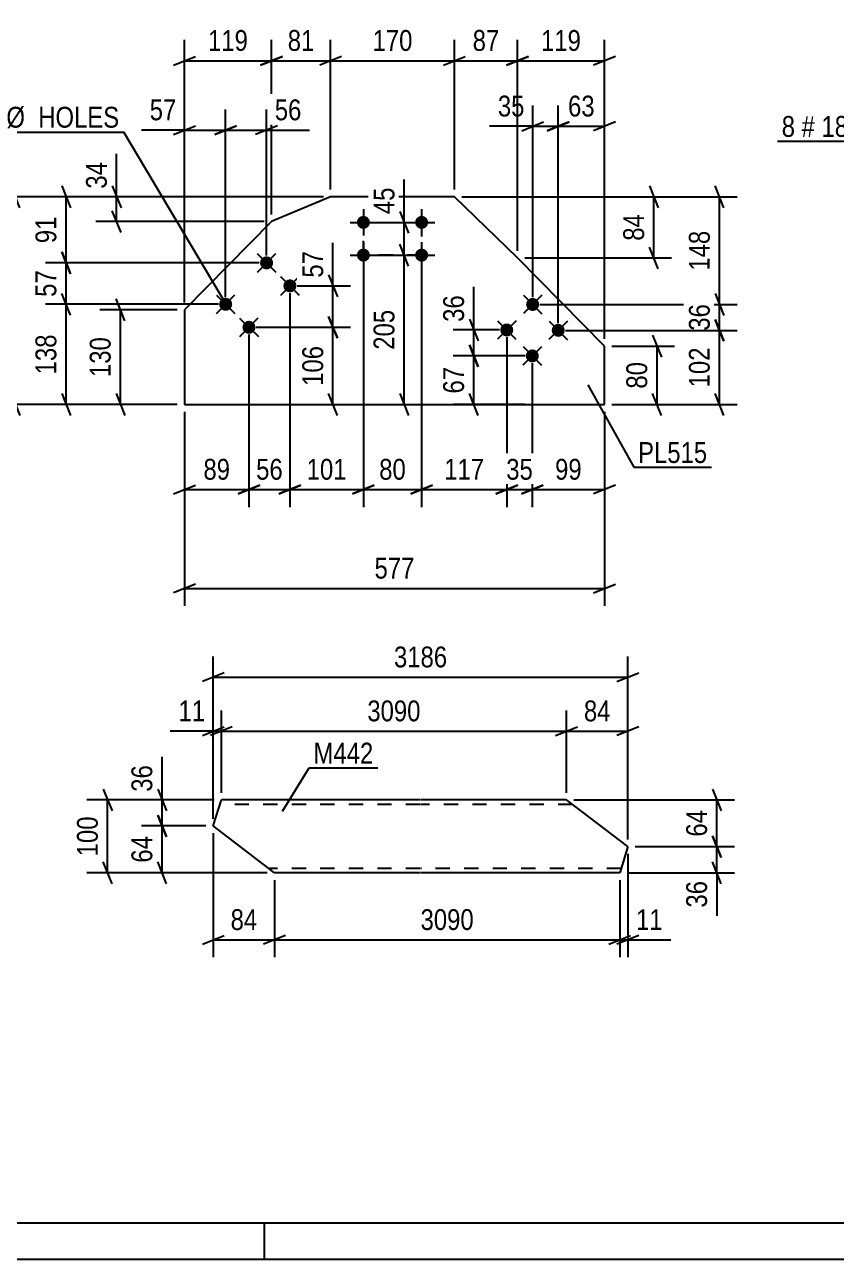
# Model space of a CAD drawing. Header units: millimetres. Extents: x 0 to 841, y 0 to 594.
# Drawn here: x 178.1 to 289.5, y 0 to 169.5 of the extents above; entities that cross this region are included whole.
import ezdxf

# ---------------------------------------------------------------- set-up
doc = ezdxf.new("R2010")
doc.units = ezdxf.units.MM
doc.linetypes.add('DXK_LINE_DOT2', pattern=[3.9198, 1.9599, -1.9599])
doc.styles.add('Arial Narrow', font='ARIALN.TTF', dxfattribs={"height": 0.2})

# ---------------------------------------------------------------- blocks, each defined once
blk = doc.blocks.new('Unknown-570369486-1113')
at = {"color": 5, "linetype": 'Continuous'}
for p, q in [((5, 5), (836, 5)), ((211, 0), (211, 5)), ((0, 0), (841, 0))]:
    blk.add_line(p, q, dxfattribs=at)
blk = doc.blocks.new('Part-570369486-31263 - 31262')
at = {"color": 2, "linetype": 'Continuous'}
for p, q in [((203.96, 59.51), (205.07, 63.08)), ((232.38, 63.08), (205.07, 63.08)), ((252.48, 63.08), (232.48, 63.08)), ((260.91, 56.67), (252.48, 63.08)), ((212.38, 53.08), (203.96, 59.51)), ((260.91, 56.67), (259.79, 53.08)), ((232.38, 53.08), (212.38, 53.08)), ((259.79, 53.08), (232.48, 53.08))]:
    blk.add_line(p, q, dxfattribs=at)
at = {"color": 7, "linetype": 'DXK_LINE_DOT2'}
for p, q in [((232.38, 62.48), (204.89, 62.48)), ((253.27, 62.48), (232.48, 62.48)), ((212.38, 53.08), (211.41, 53.82)), ((232.38, 53.68), (211.6, 53.68)), ((259.98, 53.68), (232.48, 53.68))]:
    blk.add_line(p, q, dxfattribs=at)
blk = doc.blocks.new('Part-570369486-28151 - 28150')
at = {"color": 2, "linetype": 'Continuous'}
for p, q in [((220.08, 145.9), (211.95, 142.5)), ((237.08, 145.9), (220.08, 145.9)), ((245.75, 137.51), (237.08, 145.9)), ((211.95, 142.5), (200.01, 130.4)), ((257.69, 125.41), (245.75, 137.51)), ((200.01, 130.4), (200.01, 117.39)), ((257.69, 117.39), (257.69, 125.41)), ((200.01, 117.39), (257.69, 117.39))]:
    blk.add_line(p, q, dxfattribs=at)
blk = doc.blocks.new('Bolt-570369486-28152 - 28150')
at = {"linetype": 'Continuous'}
for points in [[(211.91, 137.48, -1), (210.65, 136.2, -1)], [(215.12, 134.32, -1), (213.85, 133.04, -1)], [(206.29, 131.79, -1), (205.03, 130.51, -1)], [(209.5, 128.63, -1), (208.23, 127.35, -1)]]:
    blk.add_hatch(color=1, dxfattribs=at).paths.add_polyline_path(points)
at = {"color": 1, "linetype": 'Continuous'}
for p, q in [((210, 138.11), (212.56, 135.58)), ((210.02, 135.56), (212.54, 138.12)), ((213.2, 134.95), (215.76, 132.42)), ((213.22, 132.4), (215.75, 134.96)), ((204.38, 132.41), (206.94, 129.88)), ((204.4, 129.87), (206.93, 132.43)), ((207.58, 129.25), (210.15, 126.72)), ((207.6, 126.71), (210.13, 129.27))]:
    blk.add_line(p, q, dxfattribs=at)
blk = doc.blocks.new('Bolt-570369486-28153 - 28150')
at = {"linetype": 'Continuous'}
for points in [[(225.48, 142.4, -1), (223.68, 142.4, -1)], [(233.48, 142.4, -1), (231.68, 142.4, -1)], [(225.48, 137.9, -1), (223.68, 137.9, -1)], [(233.48, 137.9, -1), (231.68, 137.9, -1)]]:
    blk.add_hatch(color=1, dxfattribs=at).paths.add_polyline_path(points)
at = {"color": 1, "linetype": 'Continuous'}
for p, q in [((224.58, 144.2), (224.58, 140.6)), ((232.58, 144.2), (232.58, 140.6)), ((222.78, 142.4), (226.38, 142.4)), ((230.78, 142.4), (234.38, 142.4)), ((224.58, 139.7), (224.58, 136.1)), ((232.58, 139.7), (232.58, 136.1)), ((222.78, 137.9), (226.38, 137.9)), ((230.78, 137.9), (234.38, 137.9))]:
    blk.add_line(p, q, dxfattribs=at)
blk = doc.blocks.new('Bolt-570369486-28154 - 28150')
at = {"linetype": 'Continuous'}
for points in [[(248.46, 130.49, -1), (247.2, 131.77, -1)], [(244.9, 126.98, -1), (243.64, 128.26, -1)], [(251.97, 126.93, -1), (250.71, 128.21, -1)], [(248.41, 123.42, -1), (247.15, 124.7, -1)]]:
    blk.add_hatch(color=1, dxfattribs=at).paths.add_polyline_path(points)
at = {"color": 1, "linetype": 'Continuous'}
for p, q in [((249.11, 132.4), (246.55, 129.87)), ((246.56, 132.41), (249.09, 129.85)), ((245.55, 128.88), (242.99, 126.36)), ((243.01, 128.9), (245.53, 126.34)), ((252.62, 128.84), (250.06, 126.31)), ((250.08, 128.85), (252.6, 126.29)), ((249.06, 125.32), (246.5, 122.8)), ((246.52, 125.34), (249.05, 122.78))]:
    blk.add_line(p, q, dxfattribs=at)
blk = doc.blocks.new('Rectangle-570369486-30516 - 28150')
at = {"color": 1, "linetype": 'DXK_LINE_DOT2'}
blk.add_lwpolyline([(224.58, 142.4), (232.58, 142.4), (232.58, 137.9), (224.58, 137.9), (224.58, 142.4)], close=True, dxfattribs=at)
blk = doc.blocks.new('StraightDimension-570369486-31322 - 31262')
at = {"color": 7, "linetype": 'Continuous'}
for p, q in [((252.48, 64.08), (252.48, 75.38)), ((260.91, 57.67), (260.91, 75.38)), ((250.98, 71.93), (253.98, 73.13)), ((262.41, 73.13), (259.41, 71.93)), ((252.48, 72.53), (260.91, 72.53))]:
    blk.add_line(p, q, dxfattribs=at)
at = {"color": 0}
blk.add_wipeout([(259.12, 73.28), (259.12, 77.48), (254.27, 77.48), (254.27, 73.28)], dxfattribs=at)
at = {"color": 3, "style": 'Arial Narrow'}
blk.add_text('84', height=2.863, dxfattribs=at).set_placement((254.87, 73.88))
blk = doc.blocks.new('StraightDimension-570369486-31442 - 31262')
at = {"color": 7, "linetype": 'Continuous'}
for p, q in [((202.96, 59.51), (194.08, 59.51)), ((196.33, 61.01), (197.53, 58.01)), ((196.93, 53.08), (196.93, 59.51)), ((197.53, 51.58), (196.33, 54.58)), ((211.38, 53.08), (194.08, 53.08))]:
    blk.add_line(p, q, dxfattribs=at)
at = {"color": 0}
blk.add_wipeout([(196.18, 58.72), (191.98, 58.72), (191.98, 53.87), (196.18, 53.87)], dxfattribs=at)
at = {"color": 3, "style": 'Arial Narrow'}
blk.add_text('64', height=2.863, rotation=90.0002, dxfattribs=at).set_placement((195.58, 54.47))
blk = doc.blocks.new('StraightDimension-570369486-31383 - 31262')
at = {"color": 7, "linetype": 'Continuous'}
for p, q in [((212.38, 52.08), (212.38, 41.47)), ((259.79, 52.08), (259.79, 41.47)), ((213.88, 44.47), (210.88, 43.27)), ((258.29, 43.27), (261.29, 44.47)), ((212.38, 43.87), (259.79, 43.87))]:
    blk.add_line(p, q, dxfattribs=at)
at = {"color": 0}
blk.add_wipeout([(240.34, 44.62), (240.34, 48.82), (231.83, 48.82), (231.83, 44.62)], dxfattribs=at)
at = {"color": 3, "style": 'Arial Narrow'}
blk.add_text('3090', height=2.863, dxfattribs=at).set_placement((232.43, 45.22))
blk = doc.blocks.new('StraightDimension-570369486-31311 - 31262')
at = {"color": 7, "linetype": 'Continuous'}
for p, q in [((203.96, 60.51), (203.96, 82.79)), ((260.91, 57.67), (260.91, 82.79)), ((205.46, 80.54), (202.46, 79.34)), ((203.96, 79.94), (260.91, 79.94)), ((259.41, 79.34), (262.41, 80.54))]:
    blk.add_line(p, q, dxfattribs=at)
at = {"color": 0}
blk.add_wipeout([(236.69, 80.69), (236.69, 84.89), (228.18, 84.89), (228.18, 80.69)], dxfattribs=at)
at = {"color": 3, "style": 'Arial Narrow'}
blk.add_text('3186', height=2.863, dxfattribs=at).set_placement((228.78, 81.29))
blk = doc.blocks.new('StraightDimension-570369486-31323 - 31262')
at = {"color": 7, "linetype": 'Continuous'}
for p, q in [((205.07, 64.08), (205.07, 75.38)), ((252.48, 64.08), (252.48, 75.38)), ((206.57, 73.13), (203.57, 71.93)), ((250.98, 71.93), (253.98, 73.13)), ((205.07, 72.53), (252.48, 72.53))]:
    blk.add_line(p, q, dxfattribs=at)
at = {"color": 0}
blk.add_wipeout([(233.03, 73.28), (233.03, 77.48), (224.52, 77.48), (224.52, 73.28)], dxfattribs=at)
at = {"color": 3, "style": 'Arial Narrow'}
blk.add_text('3090', height=2.863, dxfattribs=at).set_placement((225.12, 73.88))
blk = doc.blocks.new('StraightDimension-570369486-31324 - 31262')
at = {"color": 7, "linetype": 'Continuous'}
for p, q in [((203.96, 60.51), (203.96, 75.38)), ((205.07, 64.08), (205.07, 75.38)), ((202.46, 71.93), (205.46, 73.13)), ((206.57, 73.13), (203.57, 71.93)), ((203.96, 72.53), (205.07, 72.53))]:
    blk.add_line(p, q, dxfattribs=at)
at = {"color": 0}
blk.add_wipeout([(203.43, 73.28), (203.43, 77.48), (198.58, 77.48), (198.58, 73.28)], dxfattribs=at)
at = {"color": 7, "linetype": 'Continuous'}
blk.add_line((203.96, 72.53), (198.05, 72.53), dxfattribs=at)
blk.add_line((203.96, 72.53), (198.05, 72.53), dxfattribs=at)
at = {"color": 3, "style": 'Arial Narrow'}
blk.add_text('11', height=2.863, dxfattribs=at).set_placement((199.18, 73.88))
blk = doc.blocks.new('StraightDimension-570369486-31382 - 31262')
at = {"color": 7, "linetype": 'Continuous'}
for p, q in [((260.91, 55.67), (260.91, 41.47)), ((259.79, 52.08), (259.79, 41.47)), ((258.29, 43.27), (261.29, 44.47)), ((262.41, 44.47), (259.41, 43.27)), ((259.79, 43.87), (260.91, 43.87))]:
    blk.add_line(p, q, dxfattribs=at)
at = {"color": 0}
blk.add_wipeout([(266.29, 44.62), (266.29, 48.82), (261.43, 48.82), (261.43, 44.62)], dxfattribs=at)
at = {"color": 7, "linetype": 'Continuous'}
blk.add_line((260.91, 43.87), (266.81, 43.87), dxfattribs=at)
blk.add_line((260.91, 43.87), (266.81, 43.87), dxfattribs=at)
at = {"color": 3, "style": 'Arial Narrow'}
blk.add_text('11', height=2.863, dxfattribs=at).set_placement((262.03, 45.22))
blk = doc.blocks.new('StraightDimension-570369486-31384 - 31262')
at = {"color": 7, "linetype": 'Continuous'}
for p, q in [((203.96, 58.51), (203.96, 41.47)), ((212.38, 52.08), (212.38, 41.47)), ((202.46, 43.27), (205.46, 44.47)), ((213.88, 44.47), (210.88, 43.27)), ((203.96, 43.87), (212.38, 43.87))]:
    blk.add_line(p, q, dxfattribs=at)
at = {"color": 0}
blk.add_wipeout([(210.6, 44.62), (210.6, 48.82), (205.74, 48.82), (205.74, 44.62)], dxfattribs=at)
at = {"color": 3, "style": 'Arial Narrow'}
blk.add_text('84', height=2.863, dxfattribs=at).set_placement((206.34, 45.22))
blk = doc.blocks.new('StraightDimension-570369486-31441 - 31262')
at = {"color": 7, "linetype": 'Continuous'}
for p, q in [((196.33, 64.58), (197.53, 61.58)), ((204.07, 63.08), (194.08, 63.08)), ((196.93, 59.51), (196.93, 63.08)), ((202.96, 59.51), (194.08, 59.51)), ((197.53, 58.01), (196.33, 61.01))]:
    blk.add_line(p, q, dxfattribs=at)
at = {"color": 0}
blk.add_wipeout([(196.18, 68.46), (191.98, 68.46), (191.98, 63.61), (196.18, 63.61)], dxfattribs=at)
at = {"color": 7, "linetype": 'Continuous'}
blk.add_line((196.93, 63.08), (196.93, 68.99), dxfattribs=at)
blk.add_line((196.93, 63.08), (196.93, 68.99), dxfattribs=at)
at = {"color": 3, "style": 'Arial Narrow'}
blk.add_text('36', height=2.863, rotation=90.0002, dxfattribs=at).set_placement((195.58, 64.21))
blk = doc.blocks.new('StraightDimension-570369486-31490 - 31262')
at = {"color": 7, "linetype": 'Continuous'}
for p, q in [((188.85, 64.58), (190.05, 61.58)), ((204.07, 63.08), (186.6, 63.08)), ((189.45, 53.08), (189.45, 63.08)), ((190.05, 51.58), (188.85, 54.58)), ((211.38, 53.08), (186.6, 53.08))]:
    blk.add_line(p, q, dxfattribs=at)
at = {"color": 0}
blk.add_wipeout([(188.7, 61.43), (184.5, 61.43), (184.5, 54.74), (188.7, 54.74)], dxfattribs=at)
at = {"color": 3, "style": 'Arial Narrow'}
blk.add_text('100', height=2.863, rotation=90.0002, dxfattribs=at).set_placement((188.1, 55.34))
blk = doc.blocks.new('StraightDimension-570369486-31522 - 31262')
at = {"color": 7, "linetype": 'Continuous'}
for p, q in [((272.53, 64.58), (273.73, 61.58)), ((253.48, 63.08), (275.53, 63.08)), ((273.13, 56.67), (273.13, 63.08)), ((273.73, 55.17), (272.53, 58.17)), ((261.91, 56.67), (275.53, 56.67))]:
    blk.add_line(p, q, dxfattribs=at)
at = {"color": 0}
blk.add_wipeout([(272.38, 62.3), (268.18, 62.3), (268.18, 57.45), (272.38, 57.45)], dxfattribs=at)
at = {"color": 3, "style": 'Arial Narrow'}
blk.add_text('64', height=2.863, rotation=90.0002, dxfattribs=at).set_placement((271.78, 58.05))
blk = doc.blocks.new('StraightDimension-570369486-31523 - 31262')
at = {"color": 7, "linetype": 'Continuous'}
for p, q in [((272.53, 58.17), (273.73, 55.17)), ((261.91, 56.67), (275.53, 56.67)), ((273.13, 53.08), (273.13, 56.67)), ((273.73, 51.58), (272.53, 54.58)), ((260.79, 53.08), (275.53, 53.08))]:
    blk.add_line(p, q, dxfattribs=at)
at = {"color": 0}
blk.add_wipeout([(272.38, 52.56), (268.18, 52.56), (268.18, 47.7), (272.38, 47.7)], dxfattribs=at)
at = {"color": 7, "linetype": 'Continuous'}
blk.add_line((273.13, 53.08), (273.13, 47.18), dxfattribs=at)
blk.add_line((273.13, 53.08), (273.13, 47.18), dxfattribs=at)
at = {"color": 3, "style": 'Arial Narrow'}
blk.add_text('36', height=2.863, rotation=90.0002, dxfattribs=at).set_placement((271.78, 48.3))
blk = doc.blocks.new('StraightDimension-570369486-30417 - 28150')
at = {"color": 7, "linetype": 'Continuous'}
for p, q in [((247.83, 132.13), (247.83, 158.44)), ((251.34, 128.57), (251.34, 158.44)), ((246.33, 154.99), (249.33, 156.19)), ((252.84, 156.19), (249.84, 154.99)), ((247.83, 155.59), (251.34, 155.59))]:
    blk.add_line(p, q, dxfattribs=at)
at = {"color": 0}
blk.add_wipeout([(247.3, 156.34), (247.3, 160.54), (242.45, 160.54), (242.45, 156.34)], dxfattribs=at)
at = {"color": 7, "linetype": 'Continuous'}
blk.add_line((247.83, 155.59), (241.92, 155.59), dxfattribs=at)
blk.add_line((247.83, 155.59), (241.92, 155.59), dxfattribs=at)
at = {"color": 3, "style": 'Arial Narrow'}
blk.add_text('35', height=2.863, dxfattribs=at).set_placement((243.05, 156.94))
blk = doc.blocks.new('StraightDimension-570369486-28610 - 28150')
at = {"color": 7, "linetype": 'Continuous'}
for p, q in [((211.95, 143.5), (211.95, 167.45)), ((220.08, 146.9), (220.08, 167.45)), ((210.45, 164), (213.45, 165.2)), ((211.95, 164.6), (220.08, 164.6)), ((221.58, 165.2), (218.58, 164))]:
    blk.add_line(p, q, dxfattribs=at)
at = {"color": 0}
blk.add_wipeout([(218.44, 165.35), (218.44, 169.55), (213.59, 169.55), (213.59, 165.35)], dxfattribs=at)
at = {"color": 3, "style": 'Arial Narrow'}
blk.add_text('81', height=2.863, dxfattribs=at).set_placement((214.19, 165.95))
blk = doc.blocks.new('StraightDimension-570369486-28607 - 28150')
at = {"color": 7, "linetype": 'Continuous'}
for p, q in [((245.75, 138.51), (245.75, 167.45)), ((257.69, 126.41), (257.69, 167.45)), ((244.25, 164), (247.25, 165.2)), ((245.75, 164.6), (257.69, 164.6)), ((259.19, 165.2), (256.19, 164))]:
    blk.add_line(p, q, dxfattribs=at)
at = {"color": 0}
blk.add_wipeout([(255.06, 165.35), (255.06, 169.55), (248.38, 169.55), (248.38, 165.35)], dxfattribs=at)
at = {"color": 3, "style": 'Arial Narrow'}
blk.add_text('119', height=2.863, dxfattribs=at).set_placement((248.98, 165.95))
blk = doc.blocks.new('StraightDimension-570369486-30416 - 28150')
at = {"color": 7, "linetype": 'Continuous'}
for p, q in [((251.34, 128.57), (251.34, 158.44)), ((257.69, 126.41), (257.69, 158.44)), ((249.84, 154.99), (252.84, 156.19)), ((259.19, 156.19), (256.19, 154.99)), ((251.34, 155.59), (257.69, 155.59))]:
    blk.add_line(p, q, dxfattribs=at)
at = {"color": 0}
blk.add_wipeout([(256.94, 156.34), (256.94, 160.54), (252.09, 160.54), (252.09, 156.34)], dxfattribs=at)
at = {"color": 3, "style": 'Arial Narrow'}
blk.add_text('63', height=2.863, dxfattribs=at).set_placement((252.69, 156.94))
blk = doc.blocks.new('StraightDimension-570369486-30494 - 28150')
at = {"color": 7, "linetype": 'Continuous'}
for p, q in [((239.15, 125.56), (240.35, 122.56)), ((246.78, 124.06), (236.9, 124.06)), ((239.75, 117.39), (239.75, 124.06)), ((240.35, 115.89), (239.15, 118.89)), ((246.78, 117.39), (236.9, 117.39))]:
    blk.add_line(p, q, dxfattribs=at)
at = {"color": 0}
blk.add_wipeout([(239, 123.16), (234.8, 123.16), (234.8, 118.3), (239, 118.3)], dxfattribs=at)
at = {"color": 3, "style": 'Arial Narrow'}
blk.add_text('67', height=2.863, rotation=90.0002, dxfattribs=at).set_placement((238.4, 118.9))
blk = doc.blocks.new('StraightDimension-570369486-28608 - 28150')
at = {"color": 7, "linetype": 'Continuous'}
for p, q in [((237.08, 146.9), (237.08, 167.45)), ((245.75, 138.51), (245.75, 167.45)), ((235.58, 164), (238.58, 165.2)), ((237.08, 164.6), (245.75, 164.6)), ((247.25, 165.2), (244.25, 164))]:
    blk.add_line(p, q, dxfattribs=at)
at = {"color": 0}
blk.add_wipeout([(243.84, 165.35), (243.84, 169.55), (238.99, 169.55), (238.99, 165.35)], dxfattribs=at)
at = {"color": 3, "style": 'Arial Narrow'}
blk.add_text('87', height=2.863, dxfattribs=at).set_placement((239.59, 165.95))
blk = doc.blocks.new('StraightDimension-570369486-28609 - 28150')
at = {"color": 7, "linetype": 'Continuous'}
for p, q in [((220.08, 146.9), (220.08, 167.45)), ((237.08, 146.9), (237.08, 167.45)), ((221.58, 165.2), (218.58, 164)), ((220.08, 164.6), (237.08, 164.6)), ((235.58, 164), (238.58, 165.2))]:
    blk.add_line(p, q, dxfattribs=at)
at = {"color": 0}
blk.add_wipeout([(231.92, 165.35), (231.92, 169.55), (225.24, 169.55), (225.24, 165.35)], dxfattribs=at)
at = {"color": 3, "style": 'Arial Narrow'}
blk.add_text('170', height=2.863, dxfattribs=at).set_placement((225.84, 165.95))
blk = doc.blocks.new('StraightDimension-570369486-28611 - 28150')
at = {"color": 7, "linetype": 'Continuous'}
for p, q in [((200.01, 131.4), (200.01, 167.45)), ((211.95, 143.5), (211.95, 167.45)), ((198.51, 164), (201.51, 165.2)), ((200.01, 164.6), (211.95, 164.6)), ((213.45, 165.2), (210.45, 164))]:
    blk.add_line(p, q, dxfattribs=at)
at = {"color": 0}
blk.add_wipeout([(209.32, 165.35), (209.32, 169.55), (202.64, 169.55), (202.64, 165.35)], dxfattribs=at)
at = {"color": 3, "style": 'Arial Narrow'}
blk.add_text('119', height=2.863, dxfattribs=at).set_placement((203.24, 165.95))
blk = doc.blocks.new('StraightDimension-570369486-28619 - 28150')
at = {"color": 7, "linetype": 'Continuous'}
for p, q in [((200.01, 116.39), (200.01, 89.73)), ((257.69, 116.39), (257.69, 89.73)), ((201.51, 92.73), (198.51, 91.53)), ((200.01, 92.13), (257.69, 92.13)), ((256.19, 91.53), (259.19, 92.73))]:
    blk.add_line(p, q, dxfattribs=at)
at = {"color": 0}
blk.add_wipeout([(232.19, 92.88), (232.19, 97.08), (225.51, 97.08), (225.51, 92.88)], dxfattribs=at)
at = {"color": 3, "style": 'Arial Narrow'}
blk.add_text('577', height=2.863, dxfattribs=at).set_placement((226.11, 93.48))
blk = doc.blocks.new('StraightDimension-570369486-33269 - 28150')
at = {"color": 7, "linetype": 'Continuous'}
for p, q in [((232.58, 136.9), (232.58, 103.31)), ((244.27, 126.62), (244.27, 103.31)), ((231.08, 105.11), (234.08, 106.31)), ((232.58, 105.71), (244.27, 105.71)), ((245.77, 106.31), (242.77, 105.11))]:
    blk.add_line(p, q, dxfattribs=at)
at = {"color": 0}
blk.add_wipeout([(241.77, 106.46), (241.77, 110.66), (235.08, 110.66), (235.08, 106.46)], dxfattribs=at)
at = {"color": 3, "style": 'Arial Narrow'}
blk.add_text('117', height=2.863, dxfattribs=at).set_placement((235.68, 107.06))
blk = doc.blocks.new('StraightDimension-570369486-28623 - 28150')
at = {"color": 7, "linetype": 'Continuous'}
for p, q in [((238.08, 145.9), (266.88, 145.9)), ((263.88, 147.4), (265.08, 144.4)), ((264.48, 137.51), (264.48, 145.9)), ((246.75, 137.51), (266.88, 137.51)), ((265.08, 136.01), (263.88, 139.01))]:
    blk.add_line(p, q, dxfattribs=at)
at = {"color": 0}
blk.add_wipeout([(263.73, 144.13), (259.53, 144.13), (259.53, 139.28), (263.73, 139.28)], dxfattribs=at)
at = {"color": 3, "style": 'Arial Narrow'}
blk.add_text('84', height=2.863, rotation=90.0002, dxfattribs=at).set_placement((263.13, 139.88))
blk = doc.blocks.new('StraightDimension-570369486-30364 - 28150')
at = {"color": 7, "linetype": 'Continuous'}
for p, q in [((205.66, 132.15), (205.66, 157.92)), ((211.28, 137.84), (211.28, 157.92)), ((204.16, 154.47), (207.16, 155.67)), ((205.66, 155.07), (211.28, 155.07)), ((212.78, 155.67), (209.78, 154.47))]:
    blk.add_line(p, q, dxfattribs=at)
at = {"color": 0}
blk.add_wipeout([(216.66, 155.82), (216.66, 160.02), (211.81, 160.02), (211.81, 155.82)], dxfattribs=at)
at = {"color": 7, "linetype": 'Continuous'}
blk.add_line((211.28, 155.07), (217.19, 155.07), dxfattribs=at)
blk.add_line((211.28, 155.07), (217.19, 155.07), dxfattribs=at)
at = {"color": 3, "style": 'Arial Narrow'}
blk.add_text('56', height=2.863, dxfattribs=at).set_placement((212.41, 156.42))
blk = doc.blocks.new('StraightDimension-570369486-28627 - 28150')
at = {"color": 7, "linetype": 'Continuous'}
for p, q in [((264.31, 126.91), (265.51, 123.91)), ((258.69, 125.41), (267.31, 125.41)), ((264.91, 117.39), (264.91, 125.41)), ((265.51, 115.89), (264.31, 118.89)), ((258.69, 117.39), (267.31, 117.39))]:
    blk.add_line(p, q, dxfattribs=at)
at = {"color": 0}
blk.add_wipeout([(264.16, 123.83), (259.96, 123.83), (259.96, 118.97), (264.16, 118.97)], dxfattribs=at)
at = {"color": 3, "style": 'Arial Narrow'}
blk.add_text('80', height=2.863, rotation=90.0002, dxfattribs=at).set_placement((263.56, 119.57))
blk = doc.blocks.new('StraightDimension-570369486-30527 - 28150')
at = {"color": 7, "linetype": 'Continuous'}
for p, q in [((229.59, 143.9), (230.79, 140.9)), ((225.58, 142.4), (232.59, 142.4)), ((230.19, 137.9), (230.19, 142.4)), ((230.79, 136.4), (229.59, 139.4)), ((225.58, 137.9), (232.59, 137.9))]:
    blk.add_line(p, q, dxfattribs=at)
at = {"color": 0}
blk.add_wipeout([(229.44, 147.78), (225.24, 147.78), (225.24, 142.93), (229.44, 142.93)], dxfattribs=at)
at = {"color": 7, "linetype": 'Continuous'}
blk.add_line((230.19, 142.4), (230.19, 148.31), dxfattribs=at)
blk.add_line((230.19, 142.4), (230.19, 148.31), dxfattribs=at)
at = {"color": 3, "style": 'Arial Narrow'}
blk.add_text('45', height=2.863, rotation=90.0002, dxfattribs=at).set_placement((228.84, 143.53))
blk = doc.blocks.new('StraightDimension-570369486-30320 - 28150')
at = {"color": 7, "linetype": 'Continuous'}
for p, q in [((238.08, 145.9), (275.9, 145.9)), ((274.1, 144.4), (272.9, 147.4)), ((273.5, 131.13), (273.5, 145.9)), ((272.9, 132.63), (274.1, 129.63)), ((248.83, 131.13), (275.9, 131.13))]:
    blk.add_line(p, q, dxfattribs=at)
at = {"color": 0}
blk.add_wipeout([(272.75, 141.86), (268.55, 141.86), (268.55, 135.17), (272.75, 135.17)], dxfattribs=at)
at = {"color": 3, "style": 'Arial Narrow'}
blk.add_text('148', height=2.863, rotation=90.0002, dxfattribs=at).set_placement((272.15, 135.77))
blk = doc.blocks.new('StraightDimension-570369486-28631 - 28150')
at = {"color": 7, "linetype": 'Continuous'}
for p, q in [((219.08, 145.9), (187.84, 145.9)), ((190.09, 147.4), (191.29, 144.4)), ((190.69, 142.5), (190.69, 145.9)), ((210.95, 142.5), (187.84, 142.5)), ((191.29, 141), (190.09, 144))]:
    blk.add_line(p, q, dxfattribs=at)
at = {"color": 0}
blk.add_wipeout([(189.94, 151.28), (185.74, 151.28), (185.74, 146.43), (189.94, 146.43)], dxfattribs=at)
at = {"color": 7, "linetype": 'Continuous'}
blk.add_line((190.69, 145.9), (190.69, 151.81), dxfattribs=at)
blk.add_line((190.69, 145.9), (190.69, 151.81), dxfattribs=at)
at = {"color": 3, "style": 'Arial Narrow'}
blk.add_text('34', height=2.863, rotation=90.0002, dxfattribs=at).set_placement((189.34, 147.03))
blk = doc.blocks.new('StraightDimension-570369486-30292 - 28150')
at = {"color": 7, "linetype": 'Continuous'}
for p, q in [((183.15, 138.34), (184.35, 135.34)), ((210.28, 136.84), (180.9, 136.84)), ((183.75, 131.15), (183.75, 136.84)), ((184.35, 129.65), (183.15, 132.65)), ((204.66, 131.15), (180.9, 131.15))]:
    blk.add_line(p, q, dxfattribs=at)
at = {"color": 0}
blk.add_wipeout([(183, 136.42), (178.8, 136.42), (178.8, 131.57), (183, 131.57)], dxfattribs=at)
at = {"color": 3, "style": 'Arial Narrow'}
blk.add_text('57', height=2.863, rotation=90.0002, dxfattribs=at).set_placement((182.4, 132.17))
blk = doc.blocks.new('StraightDimension-570369486-28635 - 28150')
at = {"color": 7, "linetype": 'Continuous'}
for p, q in [((191.81, 128.9), (190.61, 131.9)), ((199.01, 130.4), (188.36, 130.4)), ((191.21, 117.39), (191.21, 130.4)), ((190.61, 118.89), (191.81, 115.89)), ((199.01, 117.39), (188.36, 117.39))]:
    blk.add_line(p, q, dxfattribs=at)
at = {"color": 0}
blk.add_wipeout([(190.46, 127.24), (186.26, 127.24), (186.26, 120.56), (190.46, 120.56)], dxfattribs=at)
at = {"color": 3, "style": 'Arial Narrow'}
blk.add_text('130', height=2.863, rotation=90.0002, dxfattribs=at).set_placement((189.86, 121.16))
blk = doc.blocks.new('StraightDimension-570369486-28721 - 28150')
at = {"color": 7, "linetype": 'Continuous'}
for p, q in [((219.08, 145.9), (173.93, 145.9)), ((177.38, 144.4), (176.18, 147.4)), ((176.78, 117.39), (176.78, 145.9)), ((176.18, 118.89), (177.38, 115.89)), ((199.01, 117.39), (173.93, 117.39))]:
    blk.add_line(p, q, dxfattribs=at)
at = {"color": 0}
blk.add_wipeout([(176.03, 134.99), (171.83, 134.99), (171.83, 128.31), (176.03, 128.31)], dxfattribs=at)
at = {"color": 3, "style": 'Arial Narrow'}
blk.add_text('285', height=2.863, rotation=90.0002, dxfattribs=at).set_placement((175.43, 128.91))
blk = doc.blocks.new('StraightDimension-570369486-30291 - 28150')
at = {"color": 7, "linetype": 'Continuous'}
for p, q in [((219.08, 145.9), (180.9, 145.9)), ((183.15, 147.4), (184.35, 144.4)), ((183.75, 136.84), (183.75, 145.9)), ((184.35, 135.34), (183.15, 138.34)), ((210.28, 136.84), (180.9, 136.84))]:
    blk.add_line(p, q, dxfattribs=at)
at = {"color": 0}
blk.add_wipeout([(183, 143.8), (178.8, 143.8), (178.8, 138.94), (183, 138.94)], dxfattribs=at)
at = {"color": 3, "style": 'Arial Narrow'}
blk.add_text('91', height=2.863, rotation=90.0002, dxfattribs=at).set_placement((182.4, 139.54))
blk = doc.blocks.new('StraightDimension-570369486-30293 - 28150')
at = {"color": 7, "linetype": 'Continuous'}
for p, q in [((184.35, 129.65), (183.15, 132.65)), ((204.66, 131.15), (180.9, 131.15)), ((183.75, 117.39), (183.75, 131.15)), ((183.15, 118.89), (184.35, 115.89)), ((199.01, 117.39), (180.9, 117.39))]:
    blk.add_line(p, q, dxfattribs=at)
at = {"color": 0}
blk.add_wipeout([(183, 127.61), (178.8, 127.61), (178.8, 120.93), (183, 120.93)], dxfattribs=at)
at = {"color": 3, "style": 'Arial Narrow'}
blk.add_text('138', height=2.863, rotation=90.0002, dxfattribs=at).set_placement((182.4, 121.53))
blk = doc.blocks.new('StraightDimension-570369486-30321 - 28150')
at = {"color": 7, "linetype": 'Continuous'}
for p, q in [((272.9, 132.63), (274.1, 129.63)), ((248.83, 131.13), (275.9, 131.13)), ((273.5, 127.57), (273.5, 131.13)), ((274.1, 126.07), (272.9, 129.07)), ((252.34, 127.57), (275.9, 127.57))]:
    blk.add_line(p, q, dxfattribs=at)
at = {"color": 0}
blk.add_wipeout([(272.75, 131.78), (268.55, 131.78), (268.55, 126.92), (272.75, 126.92)], dxfattribs=at)
at = {"color": 3, "style": 'Arial Narrow'}
blk.add_text('36', height=2.863, rotation=90.0002, dxfattribs=at).set_placement((272.15, 127.52))
blk = doc.blocks.new('StraightDimension-570369486-33267 - 28150')
at = {"color": 7, "linetype": 'Continuous'}
for p, q in [((247.78, 123.06), (247.78, 103.31)), ((257.69, 116.39), (257.69, 103.31)), ((246.28, 105.11), (249.28, 106.31)), ((247.78, 105.71), (257.69, 105.71)), ((259.19, 106.31), (256.19, 105.11))]:
    blk.add_line(p, q, dxfattribs=at)
at = {"color": 0}
blk.add_wipeout([(255.16, 106.46), (255.16, 110.66), (250.31, 110.66), (250.31, 106.46)], dxfattribs=at)
at = {"color": 3, "style": 'Arial Narrow'}
blk.add_text('99', height=2.863, dxfattribs=at).set_placement((250.91, 107.06))
blk = doc.blocks.new('StraightDimension-570369486-30322 - 28150')
at = {"color": 7, "linetype": 'Continuous'}
for p, q in [((272.9, 129.07), (274.1, 126.07)), ((252.34, 127.57), (275.9, 127.57)), ((273.5, 117.39), (273.5, 127.57)), ((274.1, 115.89), (272.9, 118.89)), ((258.69, 117.39), (275.9, 117.39))]:
    blk.add_line(p, q, dxfattribs=at)
at = {"color": 0}
blk.add_wipeout([(272.75, 125.83), (268.55, 125.83), (268.55, 119.14), (272.75, 119.14)], dxfattribs=at)
at = {"color": 3, "style": 'Arial Narrow'}
blk.add_text('102', height=2.863, rotation=90.0002, dxfattribs=at).set_placement((272.15, 119.74))
blk = doc.blocks.new('StraightDimension-570369486-30365 - 28150')
at = {"color": 7, "linetype": 'Continuous'}
for p, q in [((200.01, 131.4), (200.01, 157.92)), ((205.66, 132.15), (205.66, 157.92)), ((198.51, 154.47), (201.51, 155.67)), ((200.01, 155.07), (205.66, 155.07)), ((207.16, 155.67), (204.16, 154.47))]:
    blk.add_line(p, q, dxfattribs=at)
at = {"color": 0}
blk.add_wipeout([(199.48, 155.82), (199.48, 160.02), (194.63, 160.02), (194.63, 155.82)], dxfattribs=at)
at = {"color": 7, "linetype": 'Continuous'}
blk.add_line((200.01, 155.07), (194.1, 155.07), dxfattribs=at)
blk.add_line((200.01, 155.07), (194.1, 155.07), dxfattribs=at)
at = {"color": 3, "style": 'Arial Narrow'}
blk.add_text('57', height=2.863, dxfattribs=at).set_placement((195.23, 156.42))
blk = doc.blocks.new('StraightDimension-570369486-33271 - 28150')
at = {"color": 7, "linetype": 'Continuous'}
for p, q in [((224.58, 136.9), (224.58, 103.31)), ((214.48, 132.68), (214.48, 103.31)), ((212.98, 105.11), (215.98, 106.31)), ((214.48, 105.71), (224.58, 105.71)), ((226.08, 106.31), (223.08, 105.11))]:
    blk.add_line(p, q, dxfattribs=at)
at = {"color": 0}
blk.add_wipeout([(222.87, 106.46), (222.87, 110.66), (216.19, 110.66), (216.19, 106.46)], dxfattribs=at)
at = {"color": 3, "style": 'Arial Narrow'}
blk.add_text('101', height=2.863, dxfattribs=at).set_placement((216.79, 107.06))
blk = doc.blocks.new('StraightDimension-570369486-30469 - 28150')
at = {"color": 7, "linetype": 'Continuous'}
for p, q in [((219.8, 135.18), (221, 132.18)), ((215.48, 133.68), (222.8, 133.68)), ((220.4, 127.99), (220.4, 133.68)), ((221, 126.49), (219.8, 129.49)), ((209.86, 127.99), (222.8, 127.99))]:
    blk.add_line(p, q, dxfattribs=at)
at = {"color": 0}
blk.add_wipeout([(219.65, 139.06), (215.45, 139.06), (215.45, 134.21), (219.65, 134.21)], dxfattribs=at)
at = {"color": 7, "linetype": 'Continuous'}
blk.add_line((220.4, 133.68), (220.4, 139.59), dxfattribs=at)
blk.add_line((220.4, 133.68), (220.4, 139.59), dxfattribs=at)
at = {"color": 3, "style": 'Arial Narrow'}
blk.add_text('57', height=2.863, rotation=90.0002, dxfattribs=at).set_placement((219.05, 134.81))
blk = doc.blocks.new('StraightDimension-570369486-30470 - 28150')
at = {"color": 7, "linetype": 'Continuous'}
for p, q in [((219.8, 129.49), (221, 126.49)), ((209.86, 127.99), (222.8, 127.99)), ((220.4, 117.39), (220.4, 127.99)), ((221, 115.89), (219.8, 118.89)), ((209.86, 117.39), (222.8, 117.39))]:
    blk.add_line(p, q, dxfattribs=at)
at = {"color": 0}
blk.add_wipeout([(219.65, 126.03), (215.45, 126.03), (215.45, 119.35), (219.65, 119.35)], dxfattribs=at)
at = {"color": 3, "style": 'Arial Narrow'}
blk.add_text('106', height=2.863, rotation=90.0002, dxfattribs=at).set_placement((219.05, 119.95))
blk = doc.blocks.new('StraightDimension-570369486-30493 - 28150')
at = {"color": 7, "linetype": 'Continuous'}
for p, q in [((239.15, 129.12), (240.35, 126.12)), ((243.27, 127.62), (236.9, 127.62)), ((239.75, 124.06), (239.75, 127.62)), ((240.35, 122.56), (239.15, 125.56)), ((246.78, 124.06), (236.9, 124.06))]:
    blk.add_line(p, q, dxfattribs=at)
at = {"color": 0}
blk.add_wipeout([(239, 133), (234.8, 133), (234.8, 128.14), (239, 128.14)], dxfattribs=at)
at = {"color": 7, "linetype": 'Continuous'}
blk.add_line((239.75, 127.62), (239.75, 133.53), dxfattribs=at)
blk.add_line((239.75, 127.62), (239.75, 133.53), dxfattribs=at)
at = {"color": 3, "style": 'Arial Narrow'}
blk.add_text('36', height=2.863, rotation=90.0002, dxfattribs=at).set_placement((238.4, 128.74))
blk = doc.blocks.new('StraightDimension-570369486-30528 - 28150')
at = {"color": 7, "linetype": 'Continuous'}
for p, q in [((230.79, 136.4), (229.59, 139.4)), ((225.58, 137.9), (232.59, 137.9)), ((230.19, 117.39), (230.19, 137.9)), ((229.59, 118.89), (230.79, 115.89)), ((225.58, 117.39), (232.59, 117.39))]:
    blk.add_line(p, q, dxfattribs=at)
at = {"color": 0}
blk.add_wipeout([(229.44, 130.99), (225.24, 130.99), (225.24, 124.31), (229.44, 124.31)], dxfattribs=at)
at = {"color": 3, "style": 'Arial Narrow'}
blk.add_text('205', height=2.863, rotation=90.0002, dxfattribs=at).set_placement((228.84, 124.91))
blk = doc.blocks.new('StraightDimension-570369486-33268 - 28150')
at = {"color": 7, "linetype": 'Continuous'}
for p, q in [((244.27, 126.62), (244.27, 103.31)), ((247.78, 123.06), (247.78, 103.31)), ((242.77, 105.11), (245.77, 106.31)), ((244.27, 105.71), (247.78, 105.71)), ((249.28, 106.31), (246.28, 105.11))]:
    blk.add_line(p, q, dxfattribs=at)
at = {"color": 0}
blk.add_wipeout([(248.45, 106.46), (248.45, 110.66), (243.6, 110.66), (243.6, 106.46)], dxfattribs=at)
at = {"color": 3, "style": 'Arial Narrow'}
blk.add_text('35', height=2.863, dxfattribs=at).set_placement((244.2, 107.06))
blk = doc.blocks.new('StraightDimension-570369486-33270 - 28150')
at = {"color": 7, "linetype": 'Continuous'}
for p, q in [((224.58, 136.9), (224.58, 103.31)), ((232.58, 136.9), (232.58, 103.31)), ((223.08, 105.11), (226.08, 106.31)), ((224.58, 105.71), (232.58, 105.71)), ((234.08, 106.31), (231.08, 105.11))]:
    blk.add_line(p, q, dxfattribs=at)
at = {"color": 0}
blk.add_wipeout([(231.01, 106.46), (231.01, 110.66), (226.15, 110.66), (226.15, 106.46)], dxfattribs=at)
at = {"color": 3, "style": 'Arial Narrow'}
blk.add_text('80', height=2.863, dxfattribs=at).set_placement((226.75, 107.06))
blk = doc.blocks.new('StraightDimension-570369486-33272 - 28150')
at = {"color": 7, "linetype": 'Continuous'}
for p, q in [((214.48, 132.68), (214.48, 103.31)), ((208.86, 126.99), (208.86, 103.31)), ((207.36, 105.11), (210.36, 106.31)), ((208.86, 105.71), (214.48, 105.71)), ((215.98, 106.31), (212.98, 105.11))]:
    blk.add_line(p, q, dxfattribs=at)
at = {"color": 0}
blk.add_wipeout([(214.1, 106.46), (214.1, 110.66), (209.25, 110.66), (209.25, 106.46)], dxfattribs=at)
at = {"color": 3, "style": 'Arial Narrow'}
blk.add_text('56', height=2.863, dxfattribs=at).set_placement((209.85, 107.06))
blk = doc.blocks.new('StraightDimension-570369486-33273 - 28150')
at = {"color": 7, "linetype": 'Continuous'}
for p, q in [((208.86, 126.99), (208.86, 103.31)), ((200.01, 116.39), (200.01, 103.31)), ((198.51, 105.11), (201.51, 106.31)), ((200.01, 105.71), (208.86, 105.71)), ((210.36, 106.31), (207.36, 105.11))]:
    blk.add_line(p, q, dxfattribs=at)
at = {"color": 0}
blk.add_wipeout([(206.87, 106.46), (206.87, 110.66), (202.01, 110.66), (202.01, 106.46)], dxfattribs=at)
at = {"color": 3, "style": 'Arial Narrow'}
blk.add_text('89', height=2.863, dxfattribs=at).set_placement((202.61, 107.06))
blk = doc.blocks.new('Mark-570369486-31570 - 31262')
at = {"color": 0}
blk.add_wipeout([(225.96, 68.08), (225.96, 71.08), (217.73, 71.08), (217.73, 68.08)], dxfattribs=at)
blk.add_wipeout([(225.96, 68.08), (225.96, 71.08), (217.73, 71.08), (217.73, 68.08)], dxfattribs=at)
at = {"color": 30, "linetype": 'Continuous'}
for p, q in [((213.45, 61.55), (217.13, 67.48)), ((217.13, 67.48), (226.56, 67.48))]:
    blk.add_line(p, q, dxfattribs=at)
at = {"color": 3, "style": 'Arial Narrow'}
blk.add_text('M442', height=2.863, dxfattribs=at).set_placement((217.73, 68.08))
blk = doc.blocks.new('MarkSet-570369486-30660 - 28134')
at = {"color": 0}
for points in [[(283.87, 154.14), (283.87, 157.14), (282.04, 157.14), (282.04, 154.14)], [(286.6, 154.14), (286.6, 157.14), (284.77, 157.14), (284.77, 154.14)], [(291.16, 154.14), (291.16, 157.14), (287.5, 157.14), (287.5, 154.14)], [(307.58, 154.14), (307.58, 157.14), (292.06, 157.14), (292.06, 154.14)]]:
    blk.add_wipeout(points, dxfattribs=at)
for points in [[(283.87, 154.14), (283.87, 157.14), (282.04, 157.14), (282.04, 154.14)], [(286.6, 154.14), (286.6, 157.14), (284.77, 157.14), (284.77, 154.14)], [(291.16, 154.14), (291.16, 157.14), (287.5, 157.14), (287.5, 154.14)], [(307.58, 154.14), (307.58, 157.14), (292.06, 157.14), (292.06, 154.14)]]:
    blk.add_wipeout(points, dxfattribs=at)
at = {"color": 7, "linetype": 'Continuous'}
for p in [(281.44, 153.54), (324.48, 134.41)]:
    blk.add_line(p, (308.18, 153.54), dxfattribs=at)
at = {"color": 3, "style": 'Arial Narrow'}
for s, height, p in [('8', 2.86, (282.04, 154.14)), ('#', 2.86, (284.77, 154.14)), ('18', 2.863, (287.5, 154.14)), ('Ø  HOLES', 2.863, (292.06, 154.14))]:
    blk.add_text(s, height=height, dxfattribs=at).set_placement(p)
blk = doc.blocks.new('MarkSet-570369486-30353 - 28150')
at = {"color": 0}
for points in [[(167.36, 155.41), (167.36, 158.41), (163.7, 158.41), (163.7, 155.41)], [(170.09, 155.41), (170.09, 158.41), (168.26, 158.41), (168.26, 155.41)], [(174.64, 155.41), (174.64, 158.41), (170.99, 158.41), (170.99, 155.41)], [(191.07, 155.41), (191.07, 158.41), (175.54, 158.41), (175.54, 155.41)]]:
    blk.add_wipeout(points, dxfattribs=at)
for points in [[(167.36, 155.41), (167.36, 158.41), (163.7, 158.41), (163.7, 155.41)], [(170.09, 155.41), (170.09, 158.41), (168.26, 158.41), (168.26, 155.41)], [(174.64, 155.41), (174.64, 158.41), (170.99, 158.41), (170.99, 155.41)], [(191.07, 155.41), (191.07, 158.41), (175.54, 158.41), (175.54, 155.41)]]:
    blk.add_wipeout(points, dxfattribs=at)
at = {"color": 7, "linetype": 'Continuous'}
for p in [(163.1, 154.81), (205.91, 130.86)]:
    blk.add_line(p, (191.67, 154.81), dxfattribs=at)
at = {"color": 3, "style": 'Arial Narrow'}
for s, height, p in [('12', 2.863, (163.7, 155.41)), ('#', 2.86, (168.26, 155.41)), ('18', 2.863, (170.99, 155.41)), ('Ø  HOLES', 2.863, (175.54, 155.41))]:
    blk.add_text(s, height=height, dxfattribs=at).set_placement(p)
blk = doc.blocks.new('Mark-570369486-28871 - 28150')
at = {"color": 0}
blk.add_wipeout([(271.81, 109.36), (271.81, 112.36), (262.31, 112.36), (262.31, 109.36)], dxfattribs=at)
blk.add_wipeout([(271.81, 109.36), (271.81, 112.36), (262.31, 112.36), (262.31, 109.36)], dxfattribs=at)
at = {"color": 30, "linetype": 'Continuous'}
for p, q in [((255.41, 120.1), (261.71, 108.76)), ((261.71, 108.76), (272.41, 108.76))]:
    blk.add_line(p, q, dxfattribs=at)
at = {"color": 3, "style": 'Arial Narrow'}
blk.add_text('PL515', height=2.863, dxfattribs=at).set_placement((262.31, 109.36))

msp = doc.modelspace()

# ---------------------------------------------------------------- block references
for name in ['Unknown-570369486-1113', 'Part-570369486-28151 - 28150', 'Bolt-570369486-28153 - 28150', 'Rectangle-570369486-30516 - 28150', 'Bolt-570369486-28152 - 28150', 'Bolt-570369486-28154 - 28150', 'Part-570369486-31263 - 31262']:
    msp.add_blockref(name, (0, 0))

# ---------------------------------------------------------------- next in the draw order: block references
for name in ['StraightDimension-570369486-28610 - 28150', 'StraightDimension-570369486-30417 - 28150', 'MarkSet-570369486-30660 - 28134', 'StraightDimension-570369486-30494 - 28150', 'StraightDimension-570369486-31322 - 31262', 'StraightDimension-570369486-31442 - 31262']:
    msp.add_blockref(name, (0, 0))

# ---------------------------------------------------------------- next in the draw order: block references
for name in ['StraightDimension-570369486-28607 - 28150', 'StraightDimension-570369486-28611 - 28150', 'StraightDimension-570369486-28619 - 28150', 'StraightDimension-570369486-31311 - 31262', 'StraightDimension-570369486-31383 - 31262']:
    msp.add_blockref(name, (0, 0))

# ---------------------------------------------------------------- next in the draw order: block references
for name in ['StraightDimension-570369486-28608 - 28150', 'StraightDimension-570369486-30364 - 28150', 'StraightDimension-570369486-30416 - 28150', 'StraightDimension-570369486-33269 - 28150', 'StraightDimension-570369486-31323 - 31262', 'StraightDimension-570369486-31384 - 31262', 'StraightDimension-570369486-31382 - 31262']:
    msp.add_blockref(name, (0, 0))

# ---------------------------------------------------------------- next in the draw order: block references
for name in ['StraightDimension-570369486-28609 - 28150', 'StraightDimension-570369486-30292 - 28150', 'StraightDimension-570369486-28627 - 28150', 'StraightDimension-570369486-31324 - 31262', 'Mark-570369486-31570 - 31262', 'StraightDimension-570369486-31522 - 31262']:
    msp.add_blockref(name, (0, 0))

# ---------------------------------------------------------------- next in the draw order: block references
for name in ['StraightDimension-570369486-28631 - 28150', 'StraightDimension-570369486-30527 - 28150', 'StraightDimension-570369486-28623 - 28150', 'StraightDimension-570369486-28635 - 28150', 'StraightDimension-570369486-33267 - 28150', 'StraightDimension-570369486-31441 - 31262', 'StraightDimension-570369486-31523 - 31262']:
    msp.add_blockref(name, (0, 0))

# ---------------------------------------------------------------- next in the draw order: block references
for name in ['StraightDimension-570369486-28721 - 28150', 'StraightDimension-570369486-30320 - 28150', 'StraightDimension-570369486-31490 - 31262']:
    msp.add_blockref(name, (0, 0))

# ---------------------------------------------------------------- next in the draw order: block references
for name in ['StraightDimension-570369486-30291 - 28150', 'StraightDimension-570369486-30293 - 28150', 'StraightDimension-570369486-30493 - 28150', 'StraightDimension-570369486-30321 - 28150']:
    msp.add_blockref(name, (0, 0))

# ---------------------------------------------------------------- next in the draw order: block references
for name in ['StraightDimension-570369486-30365 - 28150', 'StraightDimension-570369486-33271 - 28150', 'StraightDimension-570369486-30322 - 28150', 'StraightDimension-570369486-33268 - 28150']:
    msp.add_blockref(name, (0, 0))

# ---------------------------------------------------------------- next in the draw order: block references
for name in ['MarkSet-570369486-30353 - 28150', 'StraightDimension-570369486-30469 - 28150', 'StraightDimension-570369486-30528 - 28150', 'Mark-570369486-28871 - 28150']:
    msp.add_blockref(name, (0, 0))

# ---------------------------------------------------------------- next in the draw order: block references
msp.add_blockref('StraightDimension-570369486-30470 - 28150', (0, 0))

# ---------------------------------------------------------------- next in the draw order: block references
for name in ['StraightDimension-570369486-33270 - 28150', 'StraightDimension-570369486-33272 - 28150']:
    msp.add_blockref(name, (0, 0))

# ---------------------------------------------------------------- next in the draw order: block references
msp.add_blockref('StraightDimension-570369486-33273 - 28150', (0, 0))

doc.saveas('drawing.dxf')
